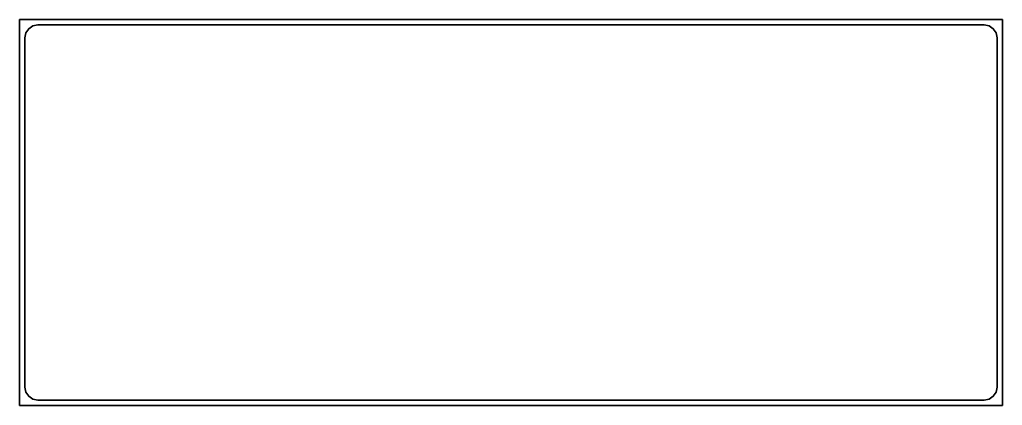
# Model space of a CAD drawing. Header units: millimetres. Extents: x -356 to 566, y -330 to 33.
import ezdxf

# ---------------------------------------------------------------- set-up
doc = ezdxf.new("R2010")
doc.units = ezdxf.units.MM
doc.header["$MEASUREMENT"] = 0
doc.layers.get('0').update_dxf_attribs({"lineweight": 0})
doc.layers.add('Safety', color=7, linetype='Continuous', lineweight=0)

msp = doc.modelspace()

# ---------------------------------------------------------------- linework, layer by layer
at = {"color": 230, "lineweight": 35, "true_color": 0xe5127e}
msp.add_lwpolyline([(-351.44, 15.5), (-350.49, 20.17), (-347.92, 23.99), (-344.11, 26.56), (-339.44, 27.5), (549.44, 27.5), (554.11, 26.56), (557.92, 23.98), (560.49, 20.17), (561.44, 15.5), (561.44, -312.5), (560.49, -317.17), (557.92, -320.99), (554.11, -323.56), (549.44, -324.5), (-339.44, -324.5), (-344.11, -323.56), (-347.92, -320.98), (-350.49, -317.17), (-351.44, -312.5)], close=True, dxfattribs=at)
at = {"layer": 'Safety', "color": 230, "lineweight": 35, "true_color": 0xe5127e}
msp.add_lwpolyline([(566.44, -329.5), (-356.44, -329.5), (-356.44, 32.5), (566.44, 32.5)], close=True, dxfattribs=at)

doc.saveas('drawing.dxf')
